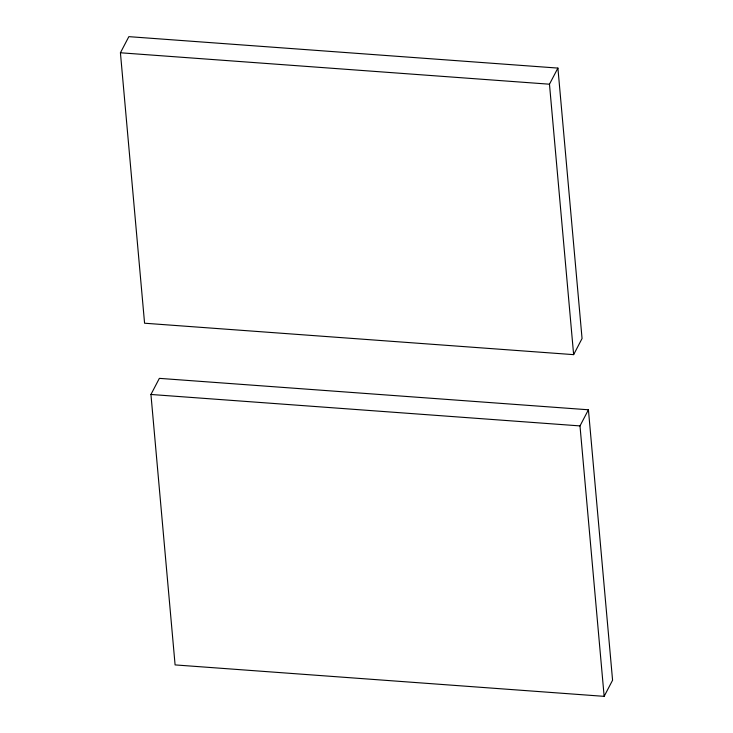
<?xml version="1.0" encoding="UTF-8"?>
<svg xmlns="http://www.w3.org/2000/svg" width="733" height="733" viewBox="0 0 733 733"><rect width="100%" height="100%" fill="white"/><g stroke="black" fill="none" stroke-linecap="round" stroke-linejoin="round"><path stroke-width="1.1" d="M120.423 52.776L128.852 36.65L557.905 68.087L582.057 338.527L573.637 354.644L144.575 323.216L120.423 52.776L549.475 84.203L557.905 68.087M150.943 394.473L159.363 378.356L588.425 409.784L612.577 680.224L604.148 696.35L175.095 664.913L150.943 394.473L579.995 425.91L588.425 409.784M549.475 84.203L573.637 354.644M579.995 425.91L604.148 696.35"/></g></svg>
